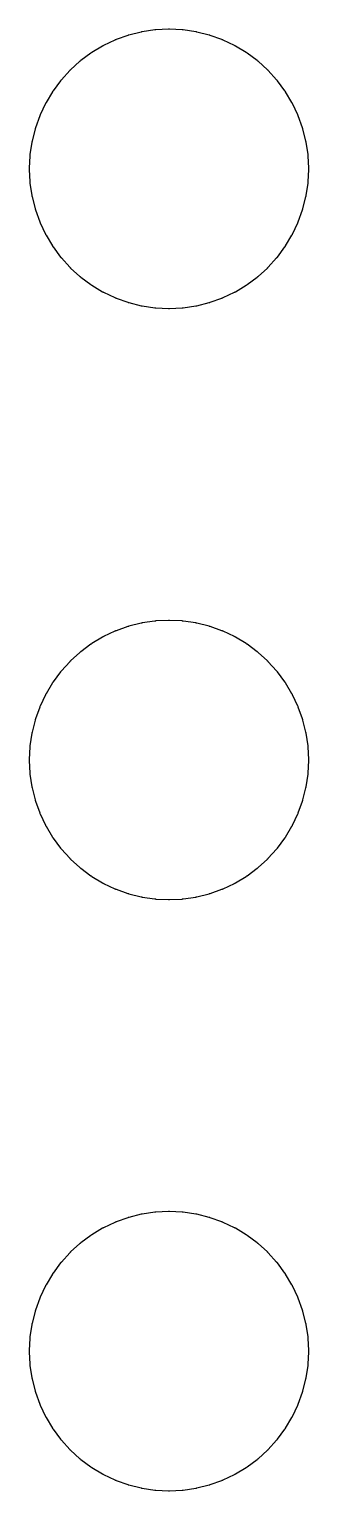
# Model space of a CAD drawing. Header units: metres. Extents: x 67.5 to 123.2, y -122.3 to -85.6.
# Drawn here: x 121.98 to 123.18, y -120.18 to -113.9 of the extents above; entities that cross this region are included whole.
import ezdxf

# ---------------------------------------------------------------- set-up
doc = ezdxf.new("R2010")
doc.units = ezdxf.units.M

msp = doc.modelspace()

# ---------------------------------------------------------------- linework, layer by layer
for points in [[(123.1799, -114.4975), (123.1773, -114.4436), (123.1772, -114.4424), (123.1771, -114.4412), (123.177, -114.44), (123.1768, -114.4388), (123.1689, -114.3854), (123.1687, -114.3842), (123.1685, -114.3829), (123.1682, -114.3817), (123.1679, -114.3806), (123.1548, -114.3282), (123.1545, -114.327), (123.1542, -114.3258), (123.1538, -114.3247), (123.1534, -114.3235), (123.1352, -114.2727), (123.1348, -114.2715), (123.1343, -114.2704), (123.1338, -114.2693), (123.1333, -114.2681), (123.1103, -114.2194), (123.1097, -114.2183), (123.1092, -114.2172), (123.1086, -114.2161), (123.1079, -114.215), (123.0802, -114.1687), (123.0796, -114.1677), (123.0789, -114.1667), (123.0782, -114.1656), (123.0775, -114.1647), (123.0453, -114.1213), (123.0446, -114.1203), (123.0438, -114.1194), (123.043, -114.1184), (123.0422, -114.1175), (123.006, -114.0775), (123.0051, -114.0766), (123.0043, -114.0757), (123.0034, -114.0749), (123.0025, -114.074), (122.9625, -114.0378), (122.9616, -114.037), (122.9606, -114.0362), (122.9597, -114.0354), (122.9587, -114.0347), (122.9153, -114.0025), (122.9144, -114.0018), (122.9133, -114.0011), (122.9123, -114.0004), (122.9113, -113.9998), (122.865, -113.9721), (122.8639, -113.9714), (122.8628, -113.9708), (122.8617, -113.9703), (122.8606, -113.9697), (122.8119, -113.9467), (122.8107, -113.9462), (122.8096, -113.9457), (122.8085, -113.9452), (122.8073, -113.9448), (122.7565, -113.9266), (122.7553, -113.9262), (122.7542, -113.9258), (122.753, -113.9255), (122.7518, -113.9252), (122.6994, -113.9121), (122.6983, -113.9118), (122.6971, -113.9115), (122.6958, -113.9113), (122.6946, -113.9111), (122.6412, -113.9032), (122.64, -113.903), (122.6388, -113.9029), (122.6376, -113.9028), (122.6364, -113.9027), (122.5825, -113.9001), (122.5812, -113.9), (122.58, -113.9), (122.5788, -113.9), (122.5775, -113.9001), (122.5236, -113.9027), (122.5224, -113.9028), (122.5212, -113.9029), (122.52, -113.903), (122.5188, -113.9032), (122.4654, -113.9111), (122.4642, -113.9113), (122.4629, -113.9115), (122.4617, -113.9118), (122.4606, -113.9121), (122.4082, -113.9252), (122.407, -113.9255), (122.4058, -113.9258), (122.4047, -113.9262), (122.4035, -113.9266), (122.3527, -113.9448), (122.3515, -113.9452), (122.3504, -113.9457), (122.3493, -113.9462), (122.3481, -113.9467), (122.2994, -113.9697), (122.2983, -113.9703), (122.2972, -113.9708), (122.2961, -113.9714), (122.295, -113.9721), (122.2487, -113.9998), (122.2477, -114.0004), (122.2467, -114.0011), (122.2456, -114.0018), (122.2447, -114.0025), (122.2013, -114.0347), (122.2003, -114.0354), (122.1994, -114.0362), (122.1984, -114.037), (122.1975, -114.0378), (122.1575, -114.074), (122.1566, -114.0749), (122.1557, -114.0757), (122.1549, -114.0766), (122.154, -114.0775), (122.1178, -114.1175), (122.117, -114.1184), (122.1162, -114.1194), (122.1154, -114.1203), (122.1147, -114.1213), (122.0825, -114.1647), (122.0818, -114.1656), (122.0811, -114.1667), (122.0804, -114.1677), (122.0798, -114.1687), (122.0521, -114.215), (122.0514, -114.2161), (122.0508, -114.2172), (122.0503, -114.2183), (122.0497, -114.2194), (122.0267, -114.2681), (122.0262, -114.2693), (122.0257, -114.2704), (122.0252, -114.2715), (122.0248, -114.2727), (122.0066, -114.3235), (122.0062, -114.3247), (122.0058, -114.3258), (122.0055, -114.327), (122.0052, -114.3282), (121.9921, -114.3806), (121.9918, -114.3817), (121.9915, -114.3829), (121.9913, -114.3842), (121.9911, -114.3854), (121.9832, -114.4388), (121.983, -114.44), (121.9829, -114.4412), (121.9828, -114.4424), (121.9827, -114.4436), (121.9801, -114.4975), (121.98, -114.4988), (121.98, -114.5), (121.98, -114.5012), (121.9801, -114.5025), (121.9827, -114.5564), (121.9828, -114.5576), (121.9829, -114.5588), (121.983, -114.56), (121.9832, -114.5612), (121.9911, -114.6146), (121.9913, -114.6158), (121.9915, -114.6171), (121.9918, -114.6183), (121.9921, -114.6194), (122.0052, -114.6718), (122.0055, -114.673), (122.0058, -114.6742), (122.0062, -114.6753), (122.0066, -114.6765), (122.0248, -114.7273), (122.0252, -114.7285), (122.0257, -114.7296), (122.0262, -114.7307), (122.0267, -114.7319), (122.0497, -114.7806), (122.0503, -114.7817), (122.0508, -114.7828), (122.0514, -114.7839), (122.0521, -114.785), (122.0798, -114.8313), (122.0804, -114.8323), (122.0811, -114.8333), (122.0818, -114.8344), (122.0825, -114.8353), (122.1147, -114.8787), (122.1154, -114.8797), (122.1162, -114.8806), (122.117, -114.8816), (122.1178, -114.8825), (122.154, -114.9225), (122.1549, -114.9234), (122.1557, -114.9243), (122.1566, -114.9251), (122.1575, -114.926), (122.1975, -114.9622), (122.1984, -114.963), (122.1994, -114.9638), (122.2003, -114.9646), (122.2013, -114.9653), (122.2447, -114.9975), (122.2456, -114.9982), (122.2467, -114.9989), (122.2477, -114.9996), (122.2487, -115.0002), (122.295, -115.0279), (122.2961, -115.0286), (122.2972, -115.0292), (122.2983, -115.0297), (122.2994, -115.0303), (122.3481, -115.0533), (122.3493, -115.0538), (122.3504, -115.0543), (122.3515, -115.0548), (122.3527, -115.0552), (122.4035, -115.0734), (122.4047, -115.0738), (122.4058, -115.0742), (122.407, -115.0745), (122.4082, -115.0748), (122.4606, -115.0879), (122.4617, -115.0882), (122.4629, -115.0885), (122.4642, -115.0887), (122.4654, -115.0889), (122.5188, -115.0968), (122.52, -115.097), (122.5212, -115.0971), (122.5224, -115.0972), (122.5236, -115.0973), (122.5775, -115.0999), (122.5788, -115.1), (122.58, -115.1), (122.5812, -115.1), (122.5825, -115.0999), (122.6364, -115.0973), (122.6376, -115.0972), (122.6388, -115.0971), (122.64, -115.097), (122.6412, -115.0968), (122.6946, -115.0889), (122.6958, -115.0887), (122.6971, -115.0885), (122.6983, -115.0882), (122.6994, -115.0879), (122.7518, -115.0748), (122.753, -115.0745), (122.7542, -115.0742), (122.7553, -115.0738), (122.7565, -115.0734), (122.8073, -115.0552), (122.8085, -115.0548), (122.8096, -115.0543), (122.8107, -115.0538), (122.8119, -115.0533), (122.8606, -115.0303), (122.8617, -115.0297), (122.8628, -115.0292), (122.8639, -115.0286), (122.865, -115.0279), (122.9113, -115.0002), (122.9123, -114.9996), (122.9133, -114.9989), (122.9144, -114.9982), (122.9153, -114.9975), (122.9587, -114.9653), (122.9597, -114.9646), (122.9606, -114.9638), (122.9616, -114.963), (122.9625, -114.9622), (123.0025, -114.926), (123.0034, -114.9251), (123.0043, -114.9243), (123.0051, -114.9234), (123.006, -114.9225), (123.0422, -114.8825), (123.043, -114.8816), (123.0438, -114.8806), (123.0446, -114.8797), (123.0453, -114.8787), (123.0775, -114.8353), (123.0782, -114.8344), (123.0789, -114.8333), (123.0796, -114.8323), (123.0802, -114.8313), (123.1079, -114.785), (123.1086, -114.7839), (123.1092, -114.7828), (123.1097, -114.7817), (123.1103, -114.7806), (123.1333, -114.7319), (123.1338, -114.7307), (123.1343, -114.7296), (123.1348, -114.7285), (123.1352, -114.7273), (123.1534, -114.6765), (123.1538, -114.6753), (123.1542, -114.6742), (123.1545, -114.673), (123.1548, -114.6718), (123.1679, -114.6194), (123.1682, -114.6183), (123.1685, -114.6171), (123.1687, -114.6158), (123.1689, -114.6146), (123.1768, -114.5612), (123.177, -114.56), (123.1771, -114.5588), (123.1772, -114.5576), (123.1773, -114.5564), (123.1799, -114.5025), (123.18, -114.5012), (123.18, -114.5), (123.18, -114.4988), (123.1799, -114.4975)], [(123.1799, -117.0375), (123.1773, -116.9836), (123.1772, -116.9824), (123.1771, -116.9812), (123.177, -116.98), (123.1768, -116.9788), (123.1689, -116.9254), (123.1687, -116.9242), (123.1685, -116.9229), (123.1682, -116.9217), (123.1679, -116.9206), (123.1548, -116.8682), (123.1545, -116.867), (123.1542, -116.8658), (123.1538, -116.8647), (123.1534, -116.8635), (123.1352, -116.8127), (123.1348, -116.8115), (123.1343, -116.8104), (123.1338, -116.8093), (123.1333, -116.8081), (123.1103, -116.7594), (123.1097, -116.7583), (123.1092, -116.7572), (123.1086, -116.7561), (123.1079, -116.755), (123.0802, -116.7087), (123.0796, -116.7077), (123.0789, -116.7067), (123.0782, -116.7056), (123.0775, -116.7047), (123.0453, -116.6613), (123.0446, -116.6603), (123.0438, -116.6594), (123.043, -116.6584), (123.0422, -116.6575), (123.006, -116.6175), (123.0051, -116.6166), (123.0043, -116.6157), (123.0034, -116.6149), (123.0025, -116.614), (122.9625, -116.5778), (122.9616, -116.577), (122.9606, -116.5762), (122.9597, -116.5754), (122.9587, -116.5747), (122.9153, -116.5425), (122.9144, -116.5418), (122.9133, -116.5411), (122.9123, -116.5404), (122.9113, -116.5398), (122.865, -116.5121), (122.8639, -116.5114), (122.8628, -116.5108), (122.8617, -116.5103), (122.8606, -116.5097), (122.8119, -116.4867), (122.8107, -116.4862), (122.8096, -116.4857), (122.8085, -116.4852), (122.8073, -116.4848), (122.7565, -116.4666), (122.7553, -116.4662), (122.7542, -116.4658), (122.753, -116.4655), (122.7518, -116.4652), (122.6994, -116.4521), (122.6983, -116.4518), (122.6971, -116.4515), (122.6958, -116.4513), (122.6946, -116.4511), (122.6412, -116.4432), (122.64, -116.443), (122.6388, -116.4429), (122.6376, -116.4428), (122.6364, -116.4427), (122.5825, -116.4401), (122.5812, -116.44), (122.58, -116.44), (122.5788, -116.44), (122.5775, -116.4401), (122.5236, -116.4427), (122.5224, -116.4428), (122.5212, -116.4429), (122.52, -116.443), (122.5188, -116.4432), (122.4654, -116.4511), (122.4642, -116.4513), (122.4629, -116.4515), (122.4617, -116.4518), (122.4606, -116.4521), (122.4082, -116.4652), (122.407, -116.4655), (122.4058, -116.4658), (122.4047, -116.4662), (122.4035, -116.4666), (122.3527, -116.4848), (122.3515, -116.4852), (122.3504, -116.4857), (122.3493, -116.4862), (122.3481, -116.4867), (122.2994, -116.5097), (122.2983, -116.5103), (122.2972, -116.5108), (122.2961, -116.5114), (122.295, -116.5121), (122.2487, -116.5398), (122.2477, -116.5404), (122.2467, -116.5411), (122.2456, -116.5418), (122.2447, -116.5425), (122.2013, -116.5747), (122.2003, -116.5754), (122.1994, -116.5762), (122.1984, -116.577), (122.1975, -116.5778), (122.1575, -116.614), (122.1566, -116.6149), (122.1557, -116.6157), (122.1549, -116.6166), (122.154, -116.6175), (122.1178, -116.6575), (122.117, -116.6584), (122.1162, -116.6594), (122.1154, -116.6603), (122.1147, -116.6613), (122.0825, -116.7047), (122.0818, -116.7056), (122.0811, -116.7067), (122.0804, -116.7077), (122.0798, -116.7087), (122.0521, -116.755), (122.0514, -116.7561), (122.0508, -116.7572), (122.0503, -116.7583), (122.0497, -116.7594), (122.0267, -116.8081), (122.0262, -116.8093), (122.0257, -116.8104), (122.0252, -116.8115), (122.0248, -116.8127), (122.0066, -116.8635), (122.0062, -116.8647), (122.0058, -116.8658), (122.0055, -116.867), (122.0052, -116.8682), (121.9921, -116.9206), (121.9918, -116.9217), (121.9915, -116.9229), (121.9913, -116.9242), (121.9911, -116.9254), (121.9832, -116.9788), (121.983, -116.98), (121.9829, -116.9812), (121.9828, -116.9824), (121.9827, -116.9836), (121.9801, -117.0375), (121.98, -117.0388), (121.98, -117.04), (121.98, -117.0412), (121.9801, -117.0425), (121.9827, -117.0964), (121.9828, -117.0976), (121.9829, -117.0988), (121.983, -117.1), (121.9832, -117.1012), (121.9911, -117.1546), (121.9913, -117.1558), (121.9915, -117.1571), (121.9918, -117.1583), (121.9921, -117.1594), (122.0052, -117.2118), (122.0055, -117.213), (122.0058, -117.2142), (122.0062, -117.2153), (122.0066, -117.2165), (122.0248, -117.2673), (122.0252, -117.2685), (122.0257, -117.2696), (122.0262, -117.2707), (122.0267, -117.2719), (122.0497, -117.3206), (122.0503, -117.3217), (122.0508, -117.3228), (122.0514, -117.3239), (122.0521, -117.325), (122.0798, -117.3713), (122.0804, -117.3723), (122.0811, -117.3733), (122.0818, -117.3744), (122.0825, -117.3753), (122.1147, -117.4187), (122.1154, -117.4197), (122.1162, -117.4206), (122.117, -117.4216), (122.1178, -117.4225), (122.154, -117.4625), (122.1549, -117.4634), (122.1557, -117.4643), (122.1566, -117.4651), (122.1575, -117.466), (122.1975, -117.5022), (122.1984, -117.503), (122.1994, -117.5038), (122.2003, -117.5046), (122.2013, -117.5053), (122.2447, -117.5375), (122.2456, -117.5382), (122.2467, -117.5389), (122.2477, -117.5396), (122.2487, -117.5402), (122.295, -117.5679), (122.2961, -117.5686), (122.2972, -117.5692), (122.2983, -117.5697), (122.2994, -117.5703), (122.3481, -117.5933), (122.3493, -117.5938), (122.3504, -117.5943), (122.3515, -117.5948), (122.3527, -117.5952), (122.4035, -117.6134), (122.4047, -117.6138), (122.4058, -117.6142), (122.407, -117.6145), (122.4082, -117.6148), (122.4606, -117.6279), (122.4617, -117.6282), (122.4629, -117.6285), (122.4642, -117.6287), (122.4654, -117.6289), (122.5188, -117.6368), (122.52, -117.637), (122.5212, -117.6371), (122.5224, -117.6372), (122.5236, -117.6373), (122.5775, -117.6399), (122.5788, -117.64), (122.58, -117.64), (122.5812, -117.64), (122.5825, -117.6399), (122.6364, -117.6373), (122.6376, -117.6372), (122.6388, -117.6371), (122.64, -117.637), (122.6412, -117.6368), (122.6946, -117.6289), (122.6958, -117.6287), (122.6971, -117.6285), (122.6983, -117.6282), (122.6994, -117.6279), (122.7518, -117.6148), (122.753, -117.6145), (122.7542, -117.6142), (122.7553, -117.6138), (122.7565, -117.6134), (122.8073, -117.5952), (122.8085, -117.5948), (122.8096, -117.5943), (122.8107, -117.5938), (122.8119, -117.5933), (122.8606, -117.5703), (122.8617, -117.5697), (122.8628, -117.5692), (122.8639, -117.5686), (122.865, -117.5679), (122.9113, -117.5402), (122.9123, -117.5396), (122.9133, -117.5389), (122.9144, -117.5382), (122.9153, -117.5375), (122.9587, -117.5053), (122.9597, -117.5046), (122.9606, -117.5038), (122.9616, -117.503), (122.9625, -117.5022), (123.0025, -117.466), (123.0034, -117.4651), (123.0043, -117.4643), (123.0051, -117.4634), (123.006, -117.4625), (123.0422, -117.4225), (123.043, -117.4216), (123.0438, -117.4206), (123.0446, -117.4197), (123.0453, -117.4187), (123.0775, -117.3753), (123.0782, -117.3744), (123.0789, -117.3733), (123.0796, -117.3723), (123.0802, -117.3713), (123.1079, -117.325), (123.1086, -117.3239), (123.1092, -117.3228), (123.1097, -117.3217), (123.1103, -117.3206), (123.1333, -117.2719), (123.1338, -117.2707), (123.1343, -117.2696), (123.1348, -117.2685), (123.1352, -117.2673), (123.1534, -117.2165), (123.1538, -117.2153), (123.1542, -117.2142), (123.1545, -117.213), (123.1548, -117.2118), (123.1679, -117.1594), (123.1682, -117.1583), (123.1685, -117.1571), (123.1687, -117.1558), (123.1689, -117.1546), (123.1768, -117.1012), (123.177, -117.1), (123.1771, -117.0988), (123.1772, -117.0976), (123.1773, -117.0964), (123.1799, -117.0425), (123.18, -117.0412), (123.18, -117.04), (123.18, -117.0388), (123.1799, -117.0375)], [(123.1799, -119.5775), (123.1773, -119.5236), (123.1772, -119.5224), (123.1771, -119.5212), (123.177, -119.52), (123.1768, -119.5188), (123.1689, -119.4654), (123.1687, -119.4642), (123.1685, -119.4629), (123.1682, -119.4617), (123.1679, -119.4606), (123.1548, -119.4082), (123.1545, -119.407), (123.1542, -119.4058), (123.1538, -119.4047), (123.1534, -119.4035), (123.1352, -119.3527), (123.1348, -119.3515), (123.1343, -119.3504), (123.1338, -119.3493), (123.1333, -119.3481), (123.1103, -119.2994), (123.1097, -119.2983), (123.1092, -119.2972), (123.1086, -119.2961), (123.1079, -119.295), (123.0802, -119.2487), (123.0796, -119.2477), (123.0789, -119.2467), (123.0782, -119.2456), (123.0775, -119.2447), (123.0453, -119.2013), (123.0446, -119.2003), (123.0438, -119.1994), (123.043, -119.1984), (123.0422, -119.1975), (123.006, -119.1575), (123.0051, -119.1566), (123.0043, -119.1557), (123.0034, -119.1549), (123.0025, -119.154), (122.9625, -119.1178), (122.9616, -119.117), (122.9606, -119.1162), (122.9597, -119.1154), (122.9587, -119.1147), (122.9153, -119.0825), (122.9144, -119.0818), (122.9133, -119.0811), (122.9123, -119.0804), (122.9113, -119.0798), (122.865, -119.0521), (122.8639, -119.0514), (122.8628, -119.0508), (122.8617, -119.0503), (122.8606, -119.0497), (122.8119, -119.0267), (122.8107, -119.0262), (122.8096, -119.0257), (122.8085, -119.0252), (122.8073, -119.0248), (122.7565, -119.0066), (122.7553, -119.0062), (122.7542, -119.0058), (122.753, -119.0055), (122.7518, -119.0052), (122.6994, -118.9921), (122.6983, -118.9918), (122.6971, -118.9915), (122.6958, -118.9913), (122.6946, -118.9911), (122.6412, -118.9832), (122.64, -118.983), (122.6388, -118.9829), (122.6376, -118.9828), (122.6364, -118.9827), (122.5825, -118.9801), (122.5812, -118.98), (122.58, -118.98), (122.5788, -118.98), (122.5775, -118.9801), (122.5236, -118.9827), (122.5224, -118.9828), (122.5212, -118.9829), (122.52, -118.983), (122.5188, -118.9832), (122.4654, -118.9911), (122.4642, -118.9913), (122.4629, -118.9915), (122.4617, -118.9918), (122.4606, -118.9921), (122.4082, -119.0052), (122.407, -119.0055), (122.4058, -119.0058), (122.4047, -119.0062), (122.4035, -119.0066), (122.3527, -119.0248), (122.3515, -119.0252), (122.3504, -119.0257), (122.3493, -119.0262), (122.3481, -119.0267), (122.2994, -119.0497), (122.2983, -119.0503), (122.2972, -119.0508), (122.2961, -119.0514), (122.295, -119.0521), (122.2487, -119.0798), (122.2477, -119.0804), (122.2467, -119.0811), (122.2456, -119.0818), (122.2447, -119.0825), (122.2013, -119.1147), (122.2003, -119.1154), (122.1994, -119.1162), (122.1984, -119.117), (122.1975, -119.1178), (122.1575, -119.154), (122.1566, -119.1549), (122.1557, -119.1557), (122.1549, -119.1566), (122.154, -119.1575), (122.1178, -119.1975), (122.117, -119.1984), (122.1162, -119.1994), (122.1154, -119.2003), (122.1147, -119.2013), (122.0825, -119.2447), (122.0818, -119.2456), (122.0811, -119.2467), (122.0804, -119.2477), (122.0798, -119.2487), (122.0521, -119.295), (122.0514, -119.2961), (122.0508, -119.2972), (122.0503, -119.2983), (122.0497, -119.2994), (122.0267, -119.3481), (122.0262, -119.3493), (122.0257, -119.3504), (122.0252, -119.3515), (122.0248, -119.3527), (122.0066, -119.4035), (122.0062, -119.4047), (122.0058, -119.4058), (122.0055, -119.407), (122.0052, -119.4082), (121.9921, -119.4606), (121.9918, -119.4617), (121.9915, -119.4629), (121.9913, -119.4642), (121.9911, -119.4654), (121.9832, -119.5188), (121.983, -119.52), (121.9829, -119.5212), (121.9828, -119.5224), (121.9827, -119.5236), (121.9801, -119.5775), (121.98, -119.5788), (121.98, -119.58), (121.98, -119.5812), (121.9801, -119.5825), (121.9827, -119.6364), (121.9828, -119.6376), (121.9829, -119.6388), (121.983, -119.64), (121.9832, -119.6412), (121.9911, -119.6946), (121.9913, -119.6958), (121.9915, -119.6971), (121.9918, -119.6983), (121.9921, -119.6994), (122.0052, -119.7518), (122.0055, -119.753), (122.0058, -119.7542), (122.0062, -119.7553), (122.0066, -119.7565), (122.0248, -119.8073), (122.0252, -119.8085), (122.0257, -119.8096), (122.0262, -119.8107), (122.0267, -119.8119), (122.0497, -119.8606), (122.0503, -119.8617), (122.0508, -119.8628), (122.0514, -119.8639), (122.0521, -119.865), (122.0798, -119.9113), (122.0804, -119.9123), (122.0811, -119.9133), (122.0818, -119.9144), (122.0825, -119.9153), (122.1147, -119.9587), (122.1154, -119.9597), (122.1162, -119.9606), (122.117, -119.9616), (122.1178, -119.9625), (122.154, -120.0025), (122.1549, -120.0034), (122.1557, -120.0043), (122.1566, -120.0051), (122.1575, -120.006), (122.1975, -120.0422), (122.1984, -120.043), (122.1994, -120.0438), (122.2003, -120.0446), (122.2013, -120.0453), (122.2447, -120.0775), (122.2456, -120.0782), (122.2467, -120.0789), (122.2477, -120.0796), (122.2487, -120.0802), (122.295, -120.1079), (122.2961, -120.1086), (122.2972, -120.1092), (122.2983, -120.1097), (122.2994, -120.1103), (122.3481, -120.1333), (122.3493, -120.1338), (122.3504, -120.1343), (122.3515, -120.1348), (122.3527, -120.1352), (122.4035, -120.1534), (122.4047, -120.1538), (122.4058, -120.1542), (122.407, -120.1545), (122.4082, -120.1548), (122.4606, -120.1679), (122.4617, -120.1682), (122.4629, -120.1685), (122.4642, -120.1687), (122.4654, -120.1689), (122.5188, -120.1768), (122.52, -120.177), (122.5212, -120.1771), (122.5224, -120.1772), (122.5236, -120.1773), (122.5775, -120.1799), (122.5788, -120.18), (122.58, -120.18), (122.5812, -120.18), (122.5825, -120.1799), (122.6364, -120.1773), (122.6376, -120.1772), (122.6388, -120.1771), (122.64, -120.177), (122.6412, -120.1768), (122.6946, -120.1689), (122.6958, -120.1687), (122.6971, -120.1685), (122.6983, -120.1682), (122.6994, -120.1679), (122.7518, -120.1548), (122.753, -120.1545), (122.7542, -120.1542), (122.7553, -120.1538), (122.7565, -120.1534), (122.8073, -120.1352), (122.8085, -120.1348), (122.8096, -120.1343), (122.8107, -120.1338), (122.8119, -120.1333), (122.8606, -120.1103), (122.8617, -120.1097), (122.8628, -120.1092), (122.8639, -120.1086), (122.865, -120.1079), (122.9113, -120.0802), (122.9123, -120.0796), (122.9133, -120.0789), (122.9144, -120.0782), (122.9153, -120.0775), (122.9587, -120.0453), (122.9597, -120.0446), (122.9606, -120.0438), (122.9616, -120.043), (122.9625, -120.0422), (123.0025, -120.006), (123.0034, -120.0051), (123.0043, -120.0043), (123.0051, -120.0034), (123.006, -120.0025), (123.0422, -119.9625), (123.043, -119.9616), (123.0438, -119.9606), (123.0446, -119.9597), (123.0453, -119.9587), (123.0775, -119.9153), (123.0782, -119.9144), (123.0789, -119.9133), (123.0796, -119.9123), (123.0802, -119.9113), (123.1079, -119.865), (123.1086, -119.8639), (123.1092, -119.8628), (123.1097, -119.8617), (123.1103, -119.8606), (123.1333, -119.8119), (123.1338, -119.8107), (123.1343, -119.8096), (123.1348, -119.8085), (123.1352, -119.8073), (123.1534, -119.7565), (123.1538, -119.7553), (123.1542, -119.7542), (123.1545, -119.753), (123.1548, -119.7518), (123.1679, -119.6994), (123.1682, -119.6983), (123.1685, -119.6971), (123.1687, -119.6958), (123.1689, -119.6946), (123.1768, -119.6412), (123.177, -119.64), (123.1771, -119.6388), (123.1772, -119.6376), (123.1773, -119.6364), (123.1799, -119.5825), (123.18, -119.5812), (123.18, -119.58), (123.18, -119.5788), (123.1799, -119.5775)]]:
    msp.add_lwpolyline(points)

doc.saveas('drawing.dxf')
